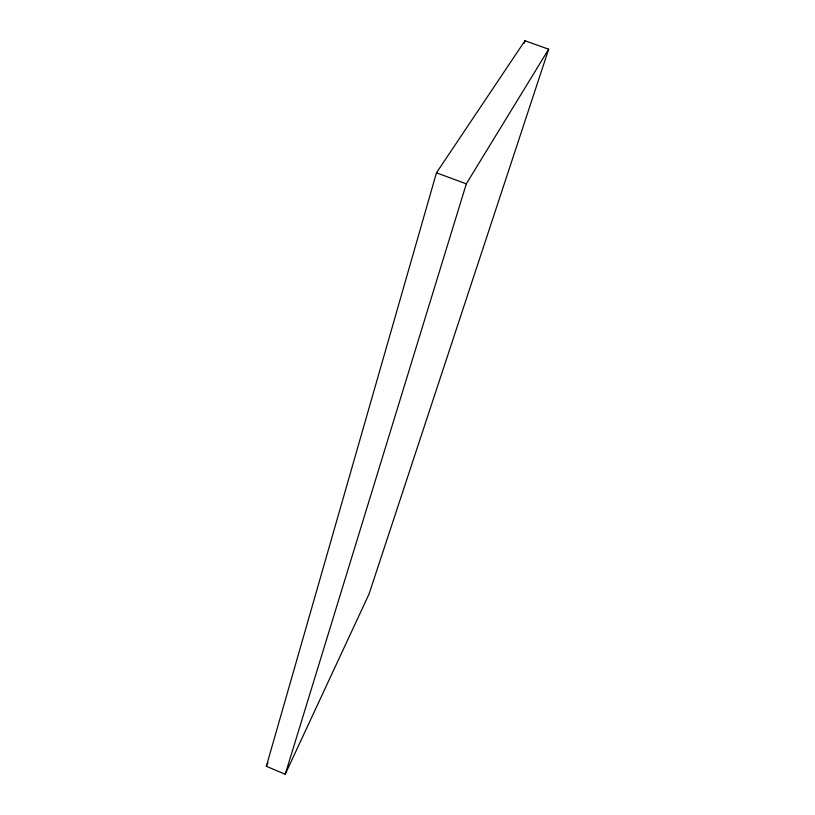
<?xml version="1.0" encoding="UTF-8"?>
<svg xmlns="http://www.w3.org/2000/svg" width="815" height="815" viewBox="0 0 815 815"><rect width="100%" height="100%" fill="white"/><g stroke="black" fill="none" stroke-linecap="round" stroke-linejoin="round"><path stroke-width="1.22" d="M266.332 766.294L436.463 172.811L524.962 40.75L548.668 49.216L369.022 594.084L285.24 774.25L266.332 766.294L267.992 762.86M285.24 774.25L466.312 183.844L548.668 49.216M524.198 43.175L524.962 40.75M436.463 172.811L466.312 183.844"/></g></svg>
